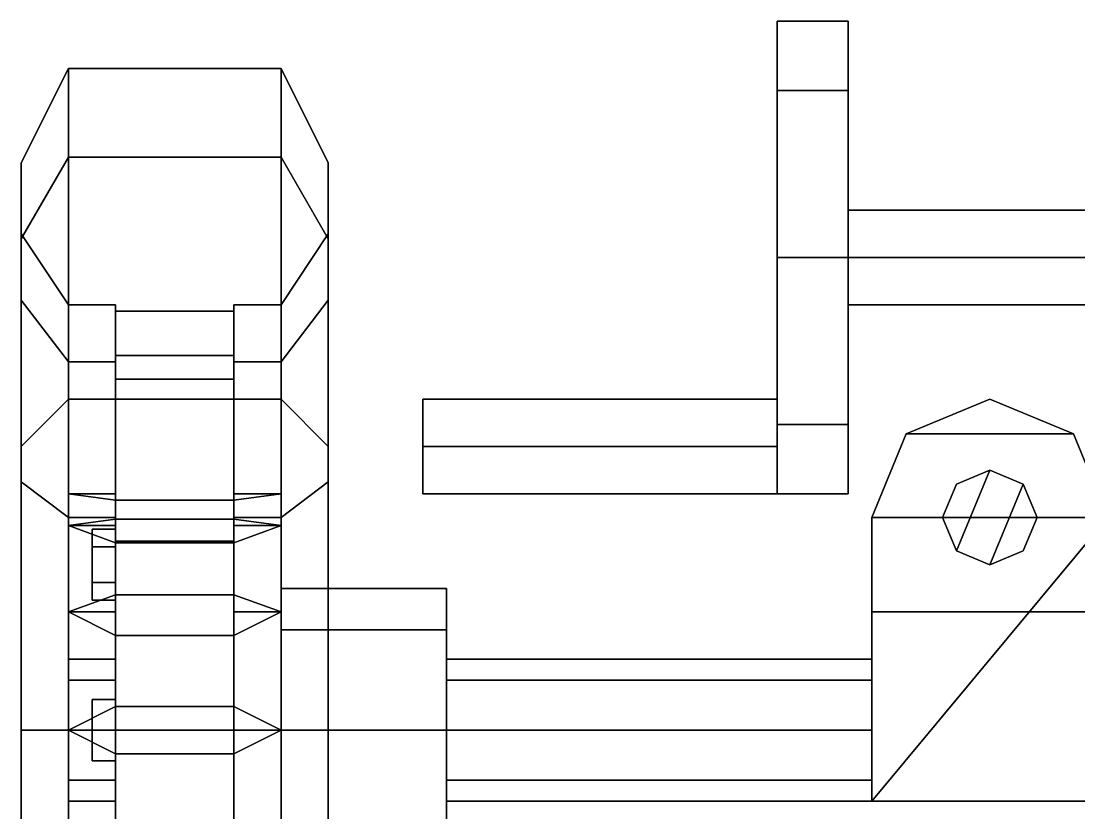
# Model space of a CAD drawing. Header units: millimetres. Extents: x -0.6 to 1, y -1.8 to 8.8.
# Drawn here: x -0.62 to -0.1723, y -0.035 to 0.3 of the extents above; entities that cross this region are included whole.
import ezdxf

# ---------------------------------------------------------------- set-up
doc = ezdxf.new("R2010")
doc.units = ezdxf.units.MM
doc.layers.add('turret', color=2, linetype='Continuous')
doc.layers.add('wheels', color=2, linetype='Continuous')

msp = doc.modelspace()

# ---------------------------------------------------------------- linework, layer by layer
for points in [[(-0.21, 0.14, 0.22), (-0.24536, 0.12536, 0.22), (-0.24536, 0.12536, 0.25), (-0.21, 0.14, 0.25)], [(-0.21, 0.14, 0.3), (-0.24536, 0.12536, 0.3), (-0.24536, 0.12536, 0.32), (-0.21, 0.14, 0.32)], [(-0.21, 0.14, 0.32), (-0.24536, 0.12536, 0.32), (-0.17464, 0.12536, 0.32), (-0.21, 0.14, 0.32)], [(-0.21, 0.14, 0.25), (-0.24536, 0.12536, 0.25), (-0.17464, 0.12536, 0.25), (-0.21, 0.14, 0.25)], [(-0.21, 0.14, 0.22), (-0.17464, 0.12536, 0.22), (-0.24536, 0.12536, 0.22), (-0.21, 0.14, 0.22)], [(-0.17464, 0.12536, 0.22), (-0.21, 0.14, 0.22), (-0.21, 0.14, 0.25), (-0.17464, 0.12536, 0.25)], [(-0.17464, 0.12536, 0.3), (-0.21, 0.14, 0.3), (-0.21, 0.14, 0.32), (-0.17464, 0.12536, 0.32)], [(-0.24536, 0.12536, 0.22), (-0.26, 0.09, 0.22), (-0.26, 0.09, 0.25), (-0.24536, 0.12536, 0.25)], [(-0.24536, 0.12536, 0.3), (-0.26, 0.09, 0.3), (-0.26, 0.09, 0.32), (-0.24536, 0.12536, 0.32)], [(-0.24536, 0.12536, 0.32), (-0.26, 0.09, 0.32), (-0.16, 0.09, 0.32), (-0.17464, 0.12536, 0.32)], [(-0.24536, 0.12536, 0.25), (-0.26, 0.09, 0.25), (-0.16, 0.09, 0.25), (-0.17464, 0.12536, 0.25)], [(-0.17464, 0.12536, 0.22), (-0.16, 0.09, 0.22), (-0.26, 0.09, 0.22), (-0.24536, 0.12536, 0.22)], [(-0.16, 0.09, 0.22), (-0.17464, 0.12536, 0.22), (-0.17464, 0.12536, 0.25), (-0.16, 0.09, 0.25)], [(-0.16, 0.09, 0.3), (-0.17464, 0.12536, 0.3), (-0.17464, 0.12536, 0.32), (-0.16, 0.09, 0.32)], [(-0.22414, 0.10414, 0.35), (-0.23, 0.09, 0.35), (-0.22414, 0.07586, 0.35), (-0.21, 0.11, 0.35)], [(-0.21, 0.11, 0.2), (-0.22414, 0.10414, 0.2), (-0.22414, 0.10414, 0.21), (-0.21, 0.11, 0.21)], [(-0.21, 0.11, 0.35), (-0.22414, 0.07586, 0.35), (-0.21, 0.07, 0.35), (-0.19586, 0.10414, 0.35)], [(-0.21, 0.11, 0.34), (-0.22414, 0.10414, 0.34), (-0.22414, 0.10414, 0.35), (-0.21, 0.11, 0.35)], [(-0.21, 0.11, 0.25), (-0.22414, 0.10414, 0.25), (-0.22414, 0.10414, 0.3), (-0.21, 0.11, 0.3)], [(-0.19586, 0.10414, 0.2), (-0.21, 0.11, 0.2), (-0.21, 0.11, 0.21), (-0.19586, 0.10414, 0.21)], [(-0.19586, 0.10414, 0.34), (-0.21, 0.11, 0.34), (-0.21, 0.11, 0.35), (-0.19586, 0.10414, 0.35)], [(-0.19586, 0.10414, 0.25), (-0.21, 0.11, 0.25), (-0.21, 0.11, 0.3), (-0.19586, 0.10414, 0.3)], [(-0.22414, 0.10414, 0.2), (-0.23, 0.09, 0.2), (-0.23, 0.09, 0.21), (-0.22414, 0.10414, 0.21)], [(-0.22414, 0.10414, 0.34), (-0.23, 0.09, 0.34), (-0.23, 0.09, 0.35), (-0.22414, 0.10414, 0.35)], [(-0.22414, 0.10414, 0.25), (-0.23, 0.09, 0.25), (-0.23, 0.09, 0.3), (-0.22414, 0.10414, 0.3)], [(-0.19586, 0.10414, 0.35), (-0.21, 0.07, 0.35), (-0.19586, 0.07586, 0.35), (-0.19, 0.09, 0.35)], [(-0.19, 0.09, 0.2), (-0.19586, 0.10414, 0.2), (-0.19586, 0.10414, 0.21), (-0.19, 0.09, 0.21)], [(-0.19, 0.09, 0.34), (-0.19586, 0.10414, 0.34), (-0.19586, 0.10414, 0.35), (-0.19, 0.09, 0.35)], [(-0.19, 0.09, 0.25), (-0.19586, 0.10414, 0.25), (-0.19586, 0.10414, 0.3), (-0.19, 0.09, 0.3)], [(0.26, -0.03, 0.32), (0.16, 0.09, 0.32), (-0.16, 0.09, 0.32), (-0.26, -0.03, 0.32)], [(-0.26, -0.03, 0.32), (-0.26, 0.09, 0.32), (-0.26, 0.09, 0.3), (-0.26, 0.05, 0.3)], [(-0.26, 0.05, 0.25), (-0.26, 0.09, 0.25), (-0.26, 0.09, 0.22), (-0.26, -0.03, 0.22)], [(-0.26, 0.05, 0.25), (-0.16, 0.05, 0.25), (-0.16, 0.09, 0.25), (-0.26, 0.09, 0.25)], [(0.26, 0.09, 0.22), (0.26, -0.03, 0.22), (-0.26, -0.03, 0.22), (-0.26, 0.09, 0.22)], [(-0.26, -0.03, 0.32), (-0.16, 0.09, 0.32), (-0.26, 0.09, 0.32), (-0.26, -0.03, 0.32)], [(-0.23, 0.09, 0.2), (-0.22414, 0.07586, 0.2), (-0.22414, 0.07586, 0.21), (-0.23, 0.09, 0.21)], [(-0.23, 0.09, 0.34), (-0.22414, 0.07586, 0.34), (-0.22414, 0.07586, 0.35), (-0.23, 0.09, 0.35)], [(-0.23, 0.09, 0.25), (-0.22414, 0.07586, 0.25), (-0.22414, 0.07586, 0.3), (-0.23, 0.09, 0.3)], [(-0.19586, 0.07586, 0.2), (-0.19, 0.09, 0.2), (-0.19, 0.09, 0.21), (-0.19586, 0.07586, 0.21)], [(-0.19586, 0.07586, 0.34), (-0.19, 0.09, 0.34), (-0.19, 0.09, 0.35), (-0.19586, 0.07586, 0.35)], [(-0.19586, 0.07586, 0.25), (-0.19, 0.09, 0.25), (-0.19, 0.09, 0.3), (-0.19586, 0.07586, 0.3)], [(-0.22414, 0.07586, 0.2), (-0.21, 0.07, 0.2), (-0.21, 0.07, 0.21), (-0.22414, 0.07586, 0.21)], [(-0.22414, 0.07586, 0.34), (-0.21, 0.07, 0.34), (-0.21, 0.07, 0.35), (-0.22414, 0.07586, 0.35)], [(-0.22414, 0.07586, 0.25), (-0.21, 0.07, 0.25), (-0.21, 0.07, 0.3), (-0.22414, 0.07586, 0.3)], [(-0.21, 0.07, 0.2), (-0.19586, 0.07586, 0.2), (-0.19586, 0.07586, 0.21), (-0.21, 0.07, 0.21)], [(-0.21, 0.07, 0.34), (-0.19586, 0.07586, 0.34), (-0.19586, 0.07586, 0.35), (-0.21, 0.07, 0.35)], [(-0.21, 0.07, 0.25), (-0.19586, 0.07586, 0.25), (-0.19586, 0.07586, 0.3), (-0.21, 0.07, 0.3)], [(-0.44, 0.04243, 0.31243), (-0.44, 0.06, 0.27), (-0.51, 0.06, 0.27), (-0.51, 0.04243, 0.31243)], [(-0.44, 0.06, 0.27), (-0.44, 0.04243, 0.22757), (-0.51, 0.04243, 0.22757), (-0.51, 0.06, 0.27)], [(-0.44, 0.02121, 0.29121), (-0.44, 0.03, 0.27), (-0.44, 0.06, 0.27), (-0.44, 0.04243, 0.31243)], [(-0.44, 0.03, 0.27), (-0.44, 0.02121, 0.24879), (-0.44, 0.04243, 0.22757), (-0.44, 0.06, 0.27)], [(-0.26, -0.03, 0.32), (-0.26, 0.05, 0.3), (-0.26, 0.05, 0.25), (-0.26, -0.03, 0.22)], [(-0.26, 0.05, 0.3), (-0.16, 0.05, 0.3), (-0.16, 0.05, 0.25), (-0.26, 0.05, 0.25)], [(-0.44, 0, 0.33), (-0.44, 0.04243, 0.31243), (-0.51, 0.04243, 0.31243), (-0.51, 0, 0.33)], [(-0.44, 0.04243, 0.22757), (-0.44, 0, 0.21), (-0.51, 0, 0.21), (-0.51, 0.04243, 0.22757)], [(-0.44, 0, 0.3), (-0.44, 0.02121, 0.29121), (-0.44, 0.04243, 0.31243), (-0.44, 0, 0.33)], [(-0.44, 0.02121, 0.24879), (-0.44, 0, 0.24), (-0.44, 0, 0.21), (-0.44, 0.04243, 0.22757)], [(-0.26, 0.02121, 0.29121), (-0.26, 0.03, 0.27), (-0.44, 0.03, 0.27), (-0.44, 0.02121, 0.29121)], [(-0.26, 0.03, 0.27), (-0.26, 0.02121, 0.24879), (-0.44, 0.02121, 0.24879), (-0.44, 0.03, 0.27)], [(-0.26, 0, 0.3), (-0.26, 0.02121, 0.29121), (-0.44, 0.02121, 0.29121), (-0.44, 0, 0.3)], [(-0.26, 0.02121, 0.24879), (-0.26, 0, 0.24), (-0.44, 0, 0.24), (-0.44, 0.02121, 0.24879)], [(-0.44, -0.04243, 0.31243), (-0.44, 0, 0.33), (-0.51, 0, 0.33), (-0.51, -0.04243, 0.31243)], [(-0.44, 0, 0.21), (-0.44, -0.04243, 0.22757), (-0.51, -0.04243, 0.22757), (-0.51, 0, 0.21)], [(-0.26, -0.02121, 0.29121), (-0.26, 0, 0.3), (-0.44, 0, 0.3), (-0.44, -0.02121, 0.29121)], [(-0.26, 0, 0.24), (-0.26, -0.02121, 0.24879), (-0.44, -0.02121, 0.24879), (-0.44, 0, 0.24)], [(-0.44, -0.02121, 0.29121), (-0.44, 0, 0.3), (-0.44, 0, 0.33), (-0.44, -0.04243, 0.31243)], [(-0.44, 0, 0.24), (-0.44, -0.02121, 0.24879), (-0.44, -0.04243, 0.22757), (-0.44, 0, 0.21)], [(-0.26, -0.03, 0.27), (-0.26, -0.02121, 0.29121), (-0.44, -0.02121, 0.29121), (-0.44, -0.03, 0.27)], [(-0.26, -0.02121, 0.24879), (-0.26, -0.03, 0.27), (-0.44, -0.03, 0.27), (-0.44, -0.02121, 0.24879)], [(-0.44, -0.02121, 0.24879), (-0.44, -0.03, 0.27), (-0.44, -0.06, 0.27), (-0.44, -0.04243, 0.22757)], [(-0.44, -0.03, 0.27), (-0.44, -0.02121, 0.29121), (-0.44, -0.04243, 0.31243), (-0.44, -0.06, 0.27)], [(0.26, -0.03, 0.22), (0.26, -0.03, 0.32), (-0.26, -0.03, 0.32), (-0.26, -0.03, 0.22)]]:
    msp.add_3dface(points)
at = {"layer": 'turret'}
for points in [[(-0.27, 0.27071, 0.67071), (-0.27, 0.3, 0.6), (-0.3, 0.3, 0.6), (-0.3, 0.27071, 0.67071)], [(-0.27, 0.3, 0.6), (-0.27, 0.27071, 0.52929), (-0.3, 0.27071, 0.52929), (-0.3, 0.3, 0.6)], [(-0.3, 0.27071, 0.67071), (-0.3, 0.3, 0.6), (-0.3, 0.27071, 0.52929), (-0.3, 0.2, 0.7)], [(-0.27, 0.27071, 0.67071), (-0.27, 0.2, 0.5), (-0.27, 0.27071, 0.52929), (-0.27, 0.3, 0.6)], [(-0.27, 0.2, 0.7), (-0.27, 0.27071, 0.67071), (-0.3, 0.27071, 0.67071), (-0.3, 0.2, 0.7)], [(-0.27, 0.27071, 0.52929), (-0.27, 0.2, 0.5), (-0.3, 0.2, 0.5), (-0.3, 0.27071, 0.52929)], [(-0.3, 0.2, 0.7), (-0.3, 0.27071, 0.52929), (-0.3, 0.2, 0.5), (-0.3, 0.12929, 0.67071)], [(-0.27, 0.2, 0.7), (-0.27, 0.12929, 0.52929), (-0.27, 0.2, 0.5), (-0.27, 0.27071, 0.67071)], [(-0.12, 0.22, 0.6), (-0.12, 0.2, 0.58), (-0.27, 0.2, 0.58), (-0.27, 0.22, 0.6)], [(-0.12, 0.2, 0.62), (-0.12, 0.22, 0.6), (-0.27, 0.22, 0.6), (-0.27, 0.2, 0.62)], [(-0.27, 0.12929, 0.67071), (-0.27, 0.2, 0.7), (-0.3, 0.2, 0.7), (-0.3, 0.12929, 0.67071)], [(-0.27, 0.2, 0.5), (-0.27, 0.12929, 0.52929), (-0.3, 0.12929, 0.52929), (-0.3, 0.2, 0.5)], [(-0.3, 0.12929, 0.67071), (-0.3, 0.2, 0.5), (-0.3, 0.12929, 0.52929), (-0.3, 0.1, 0.6)], [(-0.12, 0.2, 0.58), (-0.12, 0.18, 0.6), (-0.27, 0.18, 0.6), (-0.27, 0.2, 0.58)], [(-0.12, 0.18, 0.6), (-0.12, 0.2, 0.62), (-0.27, 0.2, 0.62), (-0.27, 0.18, 0.6)], [(-0.27, 0.12929, 0.67071), (-0.27, 0.1, 0.6), (-0.27, 0.12929, 0.52929), (-0.27, 0.2, 0.7)], [(-0.3, 0.12, 0.62), (-0.3, 0.14, 0.6), (-0.45, 0.14, 0.6), (-0.45, 0.12, 0.62)], [(-0.3, 0.14, 0.6), (-0.3, 0.12, 0.58), (-0.45, 0.12, 0.58), (-0.45, 0.14, 0.6)], [(-0.45, 0.12, 0.62), (-0.45, 0.14, 0.6), (-0.45, 0.12, 0.58), (-0.45, 0.1, 0.6)], [(-0.27, 0.1, 0.6), (-0.27, 0.12929, 0.67071), (-0.3, 0.12929, 0.67071), (-0.3, 0.1, 0.6)], [(-0.27, 0.12929, 0.52929), (-0.27, 0.1, 0.6), (-0.3, 0.1, 0.6), (-0.3, 0.12929, 0.52929)], [(-0.3, 0.1, 0.6), (-0.3, 0.12, 0.62), (-0.45, 0.12, 0.62), (-0.45, 0.1, 0.6)], [(-0.3, 0.12, 0.58), (-0.3, 0.1, 0.6), (-0.45, 0.1, 0.6), (-0.45, 0.12, 0.58)]]:
    msp.add_3dface(points, dxfattribs=at)
at = {"layer": 'wheels'}
for points in [[(-0.6, 0.24249, 0.41), (-0.6, 0.28, 0.27), (-0.62, 0.24, 0.27), (-0.62, 0.20785, 0.39)], [(-0.6, 0.28, 0.27), (-0.6, 0.24249, 0.13), (-0.62, 0.20785, 0.15), (-0.62, 0.24, 0.27)], [(-0.51, 0.24249, 0.41), (-0.51, 0.28, 0.27), (-0.6, 0.28, 0.27), (-0.6, 0.24249, 0.41)], [(-0.51, 0.28, 0.27), (-0.51, 0.24249, 0.13), (-0.6, 0.24249, 0.13), (-0.6, 0.28, 0.27)], [(-0.51, 0.24249, 0.13), (-0.51, 0.28, 0.27), (-0.49, 0.24, 0.27), (-0.49, 0.20785, 0.15)], [(-0.51, 0.28, 0.27), (-0.51, 0.24249, 0.41), (-0.49, 0.20785, 0.39), (-0.49, 0.24, 0.27)], [(-0.6, 0.14, 0.51249), (-0.6, 0.24249, 0.41), (-0.62, 0.20785, 0.39), (-0.62, 0.12, 0.47785)], [(-0.6, 0.24249, 0.13), (-0.6, 0.14, 0.02751), (-0.62, 0.12, 0.06215), (-0.62, 0.20785, 0.15)], [(-0.51, 0.14, 0.51249), (-0.51, 0.24249, 0.41), (-0.6, 0.24249, 0.41), (-0.6, 0.14, 0.51249)], [(-0.51, 0.24249, 0.13), (-0.51, 0.14, 0.02751), (-0.6, 0.14, 0.02751), (-0.6, 0.24249, 0.13)], [(-0.51, 0.24249, 0.41), (-0.51, 0.14, 0.51249), (-0.49, 0.12, 0.47785), (-0.49, 0.20785, 0.39)], [(-0.51, 0.14, 0.02751), (-0.51, 0.24249, 0.13), (-0.49, 0.20785, 0.15), (-0.49, 0.12, 0.06215)], [(-0.62, 0.20785, 0.39), (-0.62, 0.24, 0.27), (-0.62, 0.21, 0.27), (-0.62, 0.18187, 0.375)], [(-0.62, 0.24, 0.27), (-0.62, 0.20785, 0.15), (-0.62, 0.18187, 0.165), (-0.62, 0.21, 0.27)], [(-0.49, 0.20785, 0.15), (-0.49, 0.24, 0.27), (-0.49, 0.21, 0.27), (-0.49, 0.18187, 0.165)], [(-0.49, 0.24, 0.27), (-0.49, 0.20785, 0.39), (-0.49, 0.18187, 0.375), (-0.49, 0.21, 0.27)], [(-0.62, 0.18187, 0.375), (-0.62, 0.21, 0.27), (-0.6, 0.18, 0.27), (-0.6, 0.15588, 0.36)], [(-0.62, 0.21, 0.27), (-0.62, 0.18187, 0.165), (-0.6, 0.15588, 0.18), (-0.6, 0.18, 0.27)], [(-0.62, 0.12, 0.47785), (-0.62, 0.20785, 0.39), (-0.62, 0.18187, 0.375), (-0.62, 0.105, 0.45187)], [(-0.62, 0.20785, 0.15), (-0.62, 0.12, 0.06215), (-0.62, 0.105, 0.08813), (-0.62, 0.18187, 0.165)], [(-0.49, 0.21, 0.27), (-0.49, 0.18187, 0.375), (-0.51, 0.15588, 0.36), (-0.51, 0.18, 0.27)], [(-0.49, 0.18187, 0.165), (-0.49, 0.21, 0.27), (-0.51, 0.18, 0.27), (-0.51, 0.15588, 0.18)], [(-0.49, 0.20785, 0.39), (-0.49, 0.12, 0.47785), (-0.49, 0.105, 0.45187), (-0.49, 0.18187, 0.375)], [(-0.49, 0.12, 0.06215), (-0.49, 0.20785, 0.15), (-0.49, 0.18187, 0.165), (-0.49, 0.105, 0.08813)], [(-0.62, 0.105, 0.45187), (-0.62, 0.18187, 0.375), (-0.6, 0.15588, 0.36), (-0.6, 0.09, 0.42588)], [(-0.62, 0.18187, 0.165), (-0.62, 0.105, 0.08813), (-0.6, 0.09, 0.11412), (-0.6, 0.15588, 0.18)], [(-0.6, 0.15588, 0.36), (-0.6, 0.18, 0.27), (-0.58, 0.18, 0.27), (-0.58, 0.15588, 0.36)], [(-0.6, 0.18, 0.27), (-0.6, 0.15588, 0.18), (-0.58, 0.15588, 0.18), (-0.58, 0.18, 0.27)], [(-0.58, 0.1, 0.27), (-0.58, 0.18, 0.27), (-0.58, 0.17732, 0.26), (-0.58, 0.09732, 0.26)], [(-0.58, 0.09732, 0.28), (-0.58, 0.17732, 0.28), (-0.58, 0.18, 0.27), (-0.58, 0.1, 0.27)], [(-0.53, 0.09732, 0.26), (-0.53, 0.17732, 0.26), (-0.53, 0.18, 0.27), (-0.53, 0.1, 0.27)], [(-0.53, 0.1, 0.27), (-0.53, 0.18, 0.27), (-0.53, 0.17732, 0.28), (-0.53, 0.09732, 0.28)], [(-0.51, 0.18, 0.27), (-0.51, 0.15588, 0.36), (-0.53, 0.15588, 0.36), (-0.53, 0.18, 0.27)], [(-0.51, 0.15588, 0.18), (-0.51, 0.18, 0.27), (-0.53, 0.18, 0.27), (-0.53, 0.15588, 0.18)], [(-0.53, 0.09732, 0.26), (-0.53, 0.17732, 0.26), (-0.53, 0.18, 0.27), (-0.53, 0.1, 0.27)], [(-0.53, 0.1, 0.27), (-0.53, 0.18, 0.27), (-0.53, 0.17732, 0.28), (-0.53, 0.09732, 0.28)], [(-0.49, 0.105, 0.08813), (-0.49, 0.18187, 0.165), (-0.51, 0.15588, 0.18), (-0.51, 0.09, 0.11412)], [(-0.49, 0.18187, 0.375), (-0.49, 0.105, 0.45187), (-0.51, 0.09, 0.42588), (-0.51, 0.15588, 0.36)], [(-0.58, 0.09732, 0.26), (-0.58, 0.17732, 0.26), (-0.53, 0.17732, 0.26), (-0.53, 0.09732, 0.26)], [(-0.53, 0.09732, 0.28), (-0.53, 0.17732, 0.28), (-0.58, 0.17732, 0.28), (-0.58, 0.09732, 0.28)], [(-0.53, 0.17732, 0.28), (-0.53, 0.15856, 0.35), (-0.58, 0.15856, 0.35), (-0.58, 0.17732, 0.28)], [(-0.53, 0.15856, 0.19), (-0.53, 0.17732, 0.26), (-0.58, 0.17732, 0.26), (-0.58, 0.15856, 0.19)], [(-0.58, 0.08928, 0.31), (-0.58, 0.15856, 0.35), (-0.53, 0.15856, 0.35), (-0.53, 0.08928, 0.31)], [(-0.58, 0.0866, 0.32), (-0.58, 0.15588, 0.36), (-0.58, 0.15856, 0.35), (-0.58, 0.08928, 0.31)], [(-0.58, 0.08928, 0.23), (-0.58, 0.15856, 0.19), (-0.58, 0.15588, 0.18), (-0.58, 0.0866, 0.22)], [(-0.53, 0.08928, 0.23), (-0.53, 0.15856, 0.19), (-0.58, 0.15856, 0.19), (-0.58, 0.08928, 0.23)], [(-0.53, 0.08928, 0.31), (-0.53, 0.15856, 0.35), (-0.53, 0.15588, 0.36), (-0.53, 0.0866, 0.32)], [(-0.53, 0.0866, 0.22), (-0.53, 0.15588, 0.18), (-0.53, 0.15856, 0.19), (-0.53, 0.08928, 0.23)], [(-0.53, 0.08928, 0.31), (-0.53, 0.15856, 0.35), (-0.53, 0.15588, 0.36), (-0.53, 0.0866, 0.32)], [(-0.53, 0.0866, 0.22), (-0.53, 0.15588, 0.18), (-0.53, 0.15856, 0.19), (-0.53, 0.08928, 0.23)], [(-0.6, 0.09, 0.42588), (-0.6, 0.15588, 0.36), (-0.58, 0.15588, 0.36), (-0.58, 0.09, 0.42588)], [(-0.6, 0.15588, 0.18), (-0.6, 0.09, 0.11412), (-0.58, 0.09, 0.11412), (-0.58, 0.15588, 0.18)], [(-0.58, 0.07928, 0.32732), (-0.58, 0.14856, 0.36732), (-0.58, 0.15588, 0.36), (-0.58, 0.0866, 0.32)], [(-0.58, 0.0866, 0.22), (-0.58, 0.15588, 0.18), (-0.58, 0.14856, 0.17268), (-0.58, 0.07928, 0.21268)], [(-0.53, 0.0866, 0.32), (-0.53, 0.15588, 0.36), (-0.53, 0.14856, 0.36732), (-0.53, 0.07928, 0.32732)], [(-0.53, 0.07928, 0.21268), (-0.53, 0.14856, 0.17268), (-0.53, 0.15588, 0.18), (-0.53, 0.0866, 0.22)], [(-0.51, 0.09, 0.11412), (-0.51, 0.15588, 0.18), (-0.53, 0.15588, 0.18), (-0.53, 0.09, 0.11412)], [(-0.51, 0.15588, 0.36), (-0.51, 0.09, 0.42588), (-0.53, 0.09, 0.42588), (-0.53, 0.15588, 0.36)], [(-0.53, 0.0866, 0.32), (-0.53, 0.15588, 0.36), (-0.53, 0.14856, 0.36732), (-0.53, 0.07928, 0.32732)], [(-0.53, 0.07928, 0.21268), (-0.53, 0.14856, 0.17268), (-0.53, 0.15588, 0.18), (-0.53, 0.0866, 0.22)], [(-0.53, 0.07928, 0.32732), (-0.53, 0.14856, 0.36732), (-0.58, 0.14856, 0.36732), (-0.58, 0.07928, 0.32732)], [(-0.58, 0.07928, 0.21268), (-0.58, 0.14856, 0.17268), (-0.53, 0.14856, 0.17268), (-0.53, 0.07928, 0.21268)], [(-0.53, 0.14856, 0.36732), (-0.53, 0.09732, 0.41856), (-0.58, 0.09732, 0.41856), (-0.58, 0.14856, 0.36732)], [(-0.53, 0.09732, 0.12144), (-0.53, 0.14856, 0.17268), (-0.58, 0.14856, 0.17268), (-0.58, 0.09732, 0.12144)], [(-0.6, 0, 0.55), (-0.6, 0.14, 0.51249), (-0.62, 0.12, 0.47785), (-0.62, 0, 0.51)], [(-0.6, 0.14, 0.02751), (-0.6, 0, -0.01), (-0.62, 0, 0.03), (-0.62, 0.12, 0.06215)], [(-0.51, 0, 0.55), (-0.51, 0.14, 0.51249), (-0.6, 0.14, 0.51249), (-0.6, 0, 0.55)], [(-0.51, 0.14, 0.02751), (-0.51, 0, -0.01), (-0.6, 0, -0.01), (-0.6, 0.14, 0.02751)], [(-0.51, 0.14, 0.51249), (-0.51, 0, 0.55), (-0.49, 0, 0.51), (-0.49, 0.12, 0.47785)], [(-0.51, 0, -0.01), (-0.51, 0.14, 0.02751), (-0.49, 0.12, 0.06215), (-0.49, 0, 0.03)], [(-0.62, 0.12, 0.06215), (-0.62, 0, 0.03), (-0.62, 0, 0.06), (-0.62, 0.105, 0.08813)], [(-0.62, 0, 0.51), (-0.62, 0.12, 0.47785), (-0.62, 0.105, 0.45187), (-0.62, 0, 0.48)], [(-0.49, 0.12, 0.47785), (-0.49, 0, 0.51), (-0.49, 0, 0.48), (-0.49, 0.105, 0.45187)], [(-0.49, 0, 0.03), (-0.49, 0.12, 0.06215), (-0.49, 0.105, 0.08813), (-0.49, 0, 0.06)], [(-0.62, 0, 0.48), (-0.62, 0.105, 0.45187), (-0.6, 0.09, 0.42588), (-0.6, 0, 0.45)], [(-0.62, 0.105, 0.08813), (-0.62, 0, 0.06), (-0.6, 0, 0.09), (-0.6, 0.09, 0.11412)], [(-0.49, 0.105, 0.45187), (-0.49, 0, 0.48), (-0.51, 0, 0.45), (-0.51, 0.09, 0.42588)], [(-0.49, 0, 0.06), (-0.49, 0.105, 0.08813), (-0.51, 0.09, 0.11412), (-0.51, 0, 0.09)], [(-0.58, 0.09732, 0.28), (-0.58, 0.1, 0.27), (-0.6, 0.1, 0.27)], [(-0.58, 0.08928, 0.31), (-0.58, 0.09732, 0.28), (-0.6, 0.1, 0.27), (-0.6, 0.0866, 0.32)], [(-0.58, 0.1, 0.27), (-0.58, 0.09732, 0.26), (-0.6, 0.1, 0.27)], [(-0.58, 0.09732, 0.26), (-0.58, 0.08928, 0.23), (-0.6, 0.0866, 0.22), (-0.6, 0.1, 0.27)], [(-0.6, -0.05, 0.3566), (-0.6, 0.0866, 0.32), (-0.6, 0.1, 0.27), (-0.6, -0.0866, 0.32)], [(-0.6, -0.0866, 0.32), (-0.6, 0.1, 0.27), (-0.6, 0.0866, 0.22), (-0.6, -0.1, 0.27)], [(-0.53, 0.1, 0.27), (-0.53, 0.09732, 0.28), (-0.51, 0.1, 0.27)], [(-0.53, 0.09732, 0.28), (-0.53, 0.08928, 0.31), (-0.51, 0.0866, 0.32), (-0.51, 0.1, 0.27)], [(-0.53, 0.09732, 0.26), (-0.53, 0.1, 0.27), (-0.51, 0.1, 0.27)], [(-0.53, 0.08928, 0.23), (-0.53, 0.09732, 0.26), (-0.51, 0.1, 0.27), (-0.51, 0.0866, 0.22)], [(-0.53, 0.09732, 0.28), (-0.53, 0.08928, 0.31), (-0.51, 0.0866, 0.32), (-0.51, 0.1, 0.27)], [(-0.53, 0.1, 0.27), (-0.53, 0.09732, 0.28), (-0.51, 0.1, 0.27)], [(-0.53, 0.08928, 0.23), (-0.53, 0.09732, 0.26), (-0.51, 0.1, 0.27), (-0.51, 0.0866, 0.22)], [(-0.53, 0.09732, 0.26), (-0.53, 0.1, 0.27), (-0.51, 0.1, 0.27)], [(-0.51, -0.0866, 0.22), (-0.51, 0.1, 0.27), (-0.51, 0.0866, 0.32), (-0.51, -0.1, 0.27)], [(-0.51, -0.05, 0.1834), (-0.51, 0.0866, 0.22), (-0.51, 0.1, 0.27), (-0.51, -0.0866, 0.22)], [(-0.58, 0.05732, 0.34928), (-0.58, 0.09732, 0.41856), (-0.53, 0.09732, 0.41856), (-0.53, 0.05732, 0.34928)], [(-0.58, 0.05, 0.3566), (-0.58, 0.09, 0.42588), (-0.58, 0.09732, 0.41856), (-0.58, 0.05732, 0.34928)], [(-0.58, 0.05732, 0.19072), (-0.58, 0.09732, 0.12144), (-0.58, 0.09, 0.11412), (-0.58, 0.05, 0.1834)], [(-0.53, 0.05732, 0.19072), (-0.53, 0.09732, 0.12144), (-0.58, 0.09732, 0.12144), (-0.58, 0.05732, 0.19072)], [(-0.58, 0.09732, 0.28), (-0.58, 0.08928, 0.31), (-0.53, 0.08928, 0.31), (-0.53, 0.09732, 0.28)], [(-0.58, 0.08928, 0.23), (-0.58, 0.09732, 0.26), (-0.53, 0.09732, 0.26), (-0.53, 0.08928, 0.23)], [(-0.53, 0.05732, 0.34928), (-0.53, 0.09732, 0.41856), (-0.53, 0.09, 0.42588), (-0.53, 0.05, 0.3566)], [(-0.53, 0.05, 0.1834), (-0.53, 0.09, 0.11412), (-0.53, 0.09732, 0.12144), (-0.53, 0.05732, 0.19072)], [(-0.53, 0.05, 0.1834), (-0.53, 0.09, 0.11412), (-0.53, 0.09732, 0.12144), (-0.53, 0.05732, 0.19072)], [(-0.53, 0.05732, 0.34928), (-0.53, 0.09732, 0.41856), (-0.53, 0.09, 0.42588), (-0.53, 0.05, 0.3566)], [(-0.6, 0, 0.45), (-0.6, 0.09, 0.42588), (-0.58, 0.09, 0.42588), (-0.58, 0, 0.45)], [(-0.6, 0.09, 0.11412), (-0.6, 0, 0.09), (-0.58, 0, 0.09), (-0.58, 0.09, 0.11412)], [(-0.58, 0.04, 0.35928), (-0.58, 0.08, 0.42856), (-0.58, 0.09, 0.42588), (-0.58, 0.05, 0.3566)], [(-0.58, 0.05, 0.1834), (-0.58, 0.09, 0.11412), (-0.58, 0.08, 0.11144), (-0.58, 0.04, 0.18072)], [(-0.53, 0.05, 0.3566), (-0.53, 0.09, 0.42588), (-0.53, 0.08, 0.42856), (-0.53, 0.04, 0.35928)], [(-0.53, 0.04, 0.18072), (-0.53, 0.08, 0.11144), (-0.53, 0.09, 0.11412), (-0.53, 0.05, 0.1834)], [(-0.53, 0.04, 0.18072), (-0.53, 0.08, 0.11144), (-0.53, 0.09, 0.11412), (-0.53, 0.05, 0.1834)], [(-0.51, 0.09, 0.42588), (-0.51, 0, 0.45), (-0.53, 0, 0.45), (-0.53, 0.09, 0.42588)], [(-0.53, 0.05, 0.3566), (-0.53, 0.09, 0.42588), (-0.53, 0.08, 0.42856), (-0.53, 0.04, 0.35928)], [(-0.51, 0, 0.09), (-0.51, 0.09, 0.11412), (-0.53, 0.09, 0.11412), (-0.53, 0, 0.09)], [(-0.58, 0.0866, 0.32), (-0.58, 0.08928, 0.31), (-0.6, 0.0866, 0.32)], [(-0.58, 0.08928, 0.23), (-0.58, 0.0866, 0.22), (-0.6, 0.0866, 0.22)], [(-0.58, 0.07928, 0.32732), (-0.58, 0.0866, 0.32), (-0.6, 0.0866, 0.32)], [(-0.58, 0.05732, 0.34928), (-0.58, 0.07928, 0.32732), (-0.6, 0.0866, 0.32), (-0.6, 0.05, 0.3566)], [(-0.58, 0.0866, 0.22), (-0.58, 0.07928, 0.21268), (-0.6, 0.0866, 0.22)], [(-0.58, 0.07928, 0.21268), (-0.58, 0.05732, 0.19072), (-0.6, 0.05, 0.1834), (-0.6, 0.0866, 0.22)], [(-0.6, 0, 0.37), (-0.6, 0.05, 0.3566), (-0.6, 0.0866, 0.32), (-0.6, -0.05, 0.3566)], [(-0.6, -0.1, 0.27), (-0.6, 0.0866, 0.22), (-0.6, 0.05, 0.1834), (-0.6, -0.0866, 0.22)], [(-0.53, 0.08928, 0.31), (-0.53, 0.0866, 0.32), (-0.51, 0.0866, 0.32)], [(-0.53, 0.0866, 0.22), (-0.53, 0.08928, 0.23), (-0.51, 0.0866, 0.22)], [(-0.53, 0.08928, 0.31), (-0.53, 0.0866, 0.32), (-0.51, 0.0866, 0.32)], [(-0.53, 0.0866, 0.22), (-0.53, 0.08928, 0.23), (-0.51, 0.0866, 0.22)], [(-0.53, 0.0866, 0.32), (-0.53, 0.07928, 0.32732), (-0.51, 0.0866, 0.32)], [(-0.53, 0.07928, 0.32732), (-0.53, 0.05732, 0.34928), (-0.51, 0.05, 0.3566), (-0.51, 0.0866, 0.32)], [(-0.53, 0.07928, 0.21268), (-0.53, 0.0866, 0.22), (-0.51, 0.0866, 0.22)], [(-0.53, 0.05732, 0.19072), (-0.53, 0.07928, 0.21268), (-0.51, 0.0866, 0.22), (-0.51, 0.05, 0.1834)], [(-0.53, 0.07928, 0.32732), (-0.53, 0.05732, 0.34928), (-0.51, 0.05, 0.3566), (-0.51, 0.0866, 0.32)], [(-0.53, 0.0866, 0.32), (-0.53, 0.07928, 0.32732), (-0.51, 0.0866, 0.32)], [(-0.53, 0.05732, 0.19072), (-0.53, 0.07928, 0.21268), (-0.51, 0.0866, 0.22), (-0.51, 0.05, 0.1834)], [(-0.53, 0.07928, 0.21268), (-0.53, 0.0866, 0.22), (-0.51, 0.0866, 0.22)], [(-0.51, -0.1, 0.27), (-0.51, 0.0866, 0.32), (-0.51, 0.05, 0.3566), (-0.51, -0.0866, 0.32)], [(-0.51, 0, 0.17), (-0.51, 0.05, 0.1834), (-0.51, 0.0866, 0.22), (-0.51, -0.05, 0.1834)], [(-0.58, 0.0775, 0.28299), (-0.58, 0.085, 0.27), (-0.59, 0.085, 0.27), (-0.59, 0.0775, 0.28299)], [(-0.58, 0.085, 0.27), (-0.58, 0.0775, 0.25701), (-0.59, 0.0775, 0.25701), (-0.59, 0.085, 0.27)], [(-0.59, 0.0625, 0.28299), (-0.59, 0.0775, 0.28299), (-0.59, 0.085, 0.27), (-0.59, 0.055, 0.27)], [(-0.59, 0.055, 0.27), (-0.59, 0.085, 0.27), (-0.59, 0.0775, 0.25701), (-0.59, 0.0625, 0.25701)], [(-0.58, 0.0625, 0.28299), (-0.58, 0.0775, 0.28299), (-0.59, 0.0775, 0.28299), (-0.59, 0.0625, 0.28299)], [(-0.58, 0.0775, 0.25701), (-0.58, 0.0625, 0.25701), (-0.59, 0.0625, 0.25701), (-0.59, 0.0775, 0.25701)], [(-0.53, 0.04, 0.35928), (-0.53, 0.08, 0.42856), (-0.58, 0.08, 0.42856), (-0.58, 0.04, 0.35928)], [(-0.58, 0.04, 0.18072), (-0.58, 0.08, 0.11144), (-0.53, 0.08, 0.11144), (-0.53, 0.04, 0.18072)], [(-0.53, 0.08, 0.42856), (-0.53, 0.01, 0.44732), (-0.58, 0.01, 0.44732), (-0.58, 0.08, 0.42856)], [(-0.53, 0.01, 0.09268), (-0.53, 0.08, 0.11144), (-0.58, 0.08, 0.11144), (-0.58, 0.01, 0.09268)], [(-0.58, 0.07928, 0.32732), (-0.58, 0.05732, 0.34928), (-0.53, 0.05732, 0.34928), (-0.53, 0.07928, 0.32732)], [(-0.58, 0.05732, 0.19072), (-0.58, 0.07928, 0.21268), (-0.53, 0.07928, 0.21268), (-0.53, 0.05732, 0.19072)], [(-0.58, 0.055, 0.27), (-0.58, 0.0625, 0.28299), (-0.59, 0.0625, 0.28299), (-0.59, 0.055, 0.27)], [(-0.58, 0.0625, 0.25701), (-0.58, 0.055, 0.27), (-0.59, 0.055, 0.27), (-0.59, 0.0625, 0.25701)], [(-0.58, 0.05, 0.3566), (-0.58, 0.05732, 0.34928), (-0.6, 0.05, 0.3566)], [(-0.58, 0.05732, 0.19072), (-0.58, 0.05, 0.1834), (-0.6, 0.05, 0.1834)], [(-0.53, 0.05732, 0.34928), (-0.53, 0.05, 0.3566), (-0.51, 0.05, 0.3566)], [(-0.53, 0.05, 0.1834), (-0.53, 0.05732, 0.19072), (-0.51, 0.05, 0.1834)], [(-0.53, 0.05732, 0.34928), (-0.53, 0.05, 0.3566), (-0.51, 0.05, 0.3566)], [(-0.53, 0.05, 0.1834), (-0.53, 0.05732, 0.19072), (-0.51, 0.05, 0.1834)], [(-0.58, 0.01, 0.36732), (-0.58, 0.04, 0.35928), (-0.6, 0.05, 0.3566), (-0.6, 0, 0.37)], [(-0.58, 0.04, 0.35928), (-0.58, 0.05, 0.3566), (-0.6, 0.05, 0.3566)], [(-0.58, 0.05, 0.1834), (-0.58, 0.04, 0.18072), (-0.6, 0.05, 0.1834)], [(-0.58, 0.04, 0.18072), (-0.58, 0.01, 0.17268), (-0.6, 0, 0.17), (-0.6, 0.05, 0.1834)], [(-0.6, -0.0866, 0.22), (-0.6, 0.05, 0.1834), (-0.6, 0, 0.17), (-0.6, -0.05, 0.1834)], [(-0.53, 0.04, 0.35928), (-0.53, 0.01, 0.36732), (-0.51, 0, 0.37), (-0.51, 0.05, 0.3566)], [(-0.53, 0.05, 0.3566), (-0.53, 0.04, 0.35928), (-0.51, 0.05, 0.3566)], [(-0.53, 0.04, 0.18072), (-0.53, 0.05, 0.1834), (-0.51, 0.05, 0.1834)], [(-0.53, 0.01, 0.17268), (-0.53, 0.04, 0.18072), (-0.51, 0.05, 0.1834), (-0.51, 0, 0.17)], [(-0.53, 0.04, 0.35928), (-0.53, 0.01, 0.36732), (-0.51, 0, 0.37), (-0.51, 0.05, 0.3566)], [(-0.53, 0.05, 0.3566), (-0.53, 0.04, 0.35928), (-0.51, 0.05, 0.3566)], [(-0.53, 0.04, 0.18072), (-0.53, 0.05, 0.1834), (-0.51, 0.05, 0.1834)], [(-0.53, 0.01, 0.17268), (-0.53, 0.04, 0.18072), (-0.51, 0.05, 0.1834), (-0.51, 0, 0.17)], [(-0.51, -0.0866, 0.32), (-0.51, 0.05, 0.3566), (-0.51, 0, 0.37), (-0.51, -0.05, 0.3566)], [(-0.58, 0.04, 0.35928), (-0.58, 0.01, 0.36732), (-0.53, 0.01, 0.36732), (-0.53, 0.04, 0.35928)], [(-0.58, 0.01, 0.17268), (-0.58, 0.04, 0.18072), (-0.53, 0.04, 0.18072), (-0.53, 0.01, 0.17268)], [(-0.58, 0.02121, 0.29121), (-0.58, 0.03, 0.27), (-0.6, 0.03, 0.27), (-0.6, 0.02121, 0.29121)], [(-0.58, 0.03, 0.27), (-0.58, 0.02121, 0.24879), (-0.6, 0.02121, 0.24879), (-0.6, 0.03, 0.27)], [(-0.6, 0, 0.3), (-0.6, 0.02121, 0.29121), (-0.6, 0.03, 0.27), (-0.6, -0.02121, 0.29121)], [(-0.6, -0.02121, 0.29121), (-0.6, 0.03, 0.27), (-0.6, 0.02121, 0.24879), (-0.6, -0.03, 0.27)], [(-0.58, 0, 0.3), (-0.58, 0.02121, 0.29121), (-0.6, 0.02121, 0.29121), (-0.6, 0, 0.3)], [(-0.58, 0.02121, 0.24879), (-0.58, 0, 0.24), (-0.6, 0, 0.24), (-0.6, 0.02121, 0.24879)], [(-0.6, -0.03, 0.27), (-0.6, 0.02121, 0.24879), (-0.6, 0, 0.24), (-0.6, -0.02121, 0.24879)], [(-0.58, 0, 0.37), (-0.58, 0.01, 0.36732), (-0.6, 0, 0.37)], [(-0.58, 0.01, 0.17268), (-0.58, 0, 0.17), (-0.6, 0, 0.17)], [(-0.58, 0, 0.215), (-0.58, 0.01299, 0.2075), (-0.59, 0.01299, 0.2075), (-0.59, 0, 0.215)], [(-0.58, 0.01299, 0.2075), (-0.58, 0.01299, 0.1925), (-0.59, 0.01299, 0.1925), (-0.59, 0.01299, 0.2075)], [(-0.58, 0.01299, 0.1925), (-0.58, 0, 0.185), (-0.59, 0, 0.185), (-0.59, 0.01299, 0.1925)], [(-0.59, 0.01299, 0.2075), (-0.59, 0.01299, 0.1925), (-0.59, 0, 0.185), (-0.59, 0, 0.215)], [(-0.58, 0, 0.355), (-0.58, 0.01299, 0.3475), (-0.59, 0.01299, 0.3475), (-0.59, 0, 0.355)], [(-0.58, 0.01299, 0.3475), (-0.58, 0.01299, 0.3325), (-0.59, 0.01299, 0.3325), (-0.59, 0.01299, 0.3475)], [(-0.58, 0.01299, 0.3325), (-0.58, 0, 0.325), (-0.59, 0, 0.325), (-0.59, 0.01299, 0.3325)], [(-0.59, 0, 0.325), (-0.59, 0, 0.355), (-0.59, 0.01299, 0.3475), (-0.59, 0.01299, 0.3325)], [(-0.53, 0.01, 0.17268), (-0.53, 0.01, 0.09268), (-0.58, 0.01, 0.09268), (-0.58, 0.01, 0.17268)], [(-0.58, 0.01, 0.17268), (-0.58, 0.01, 0.09268), (-0.58, 0, 0.09), (-0.58, 0, 0.17)], [(-0.58, 0.01, 0.36732), (-0.58, 0.01, 0.44732), (-0.53, 0.01, 0.44732), (-0.53, 0.01, 0.36732)], [(-0.58, 0, 0.37), (-0.58, 0, 0.45), (-0.58, 0.01, 0.44732), (-0.58, 0.01, 0.36732)], [(-0.53, 0, 0.17), (-0.53, 0, 0.09), (-0.53, 0.01, 0.09268), (-0.53, 0.01, 0.17268)], [(-0.53, 0.01, 0.36732), (-0.53, 0.01, 0.44732), (-0.53, 0, 0.45), (-0.53, 0, 0.37)], [(-0.53, 0.01, 0.36732), (-0.53, 0, 0.37), (-0.51, 0, 0.37)], [(-0.53, 0, 0.17), (-0.53, 0.01, 0.17268), (-0.51, 0, 0.17)], [(-0.53, 0, 0.17), (-0.53, 0, 0.09), (-0.53, 0.01, 0.09268), (-0.53, 0.01, 0.17268)], [(-0.53, 0.01, 0.36732), (-0.53, 0, 0.37), (-0.51, 0, 0.37)], [(-0.53, 0.01, 0.36732), (-0.53, 0.01, 0.44732), (-0.53, 0, 0.45), (-0.53, 0, 0.37)], [(-0.53, 0, 0.17), (-0.53, 0.01, 0.17268), (-0.51, 0, 0.17)], [(-0.62, -0.105, 0.45187), (-0.62, 0, 0.48), (-0.6, 0, 0.45), (-0.6, -0.09, 0.42588)], [(-0.62, 0, 0.06), (-0.62, -0.105, 0.08813), (-0.6, -0.09, 0.11412), (-0.6, 0, 0.09)], [(-0.6, 0, -0.01), (-0.6, -0.14, 0.02751), (-0.62, -0.12, 0.06215), (-0.62, 0, 0.03)], [(-0.62, 0, 0.03), (-0.62, -0.12, 0.06215), (-0.62, -0.105, 0.08813), (-0.62, 0, 0.06)], [(-0.51, -0.14, 0.51249), (-0.51, 0, 0.55), (-0.6, 0, 0.55), (-0.6, -0.14, 0.51249)], [(-0.51, 0, -0.01), (-0.51, -0.14, 0.02751), (-0.6, -0.14, 0.02751), (-0.6, 0, -0.01)], [(-0.6, 0, 0.09), (-0.6, -0.09, 0.11412), (-0.58, -0.09, 0.11412), (-0.58, 0, 0.09)], [(-0.58, 0, 0.24), (-0.58, -0.02121, 0.24879), (-0.6, -0.02121, 0.24879), (-0.6, 0, 0.24)], [(-0.58, 0, 0.17), (-0.58, -0.01, 0.17268), (-0.6, 0, 0.17)], [(-0.58, -0.01, 0.17268), (-0.58, -0.04, 0.18072), (-0.6, -0.05, 0.1834), (-0.6, 0, 0.17)], [(-0.58, -0.01, 0.36732), (-0.58, 0, 0.37), (-0.6, 0, 0.37)], [(-0.58, -0.04, 0.35928), (-0.58, -0.01, 0.36732), (-0.6, 0, 0.37), (-0.6, -0.05, 0.3566)], [(-0.58, 0, 0.185), (-0.58, -0.01299, 0.1925), (-0.59, -0.01299, 0.1925), (-0.59, 0, 0.185)], [(-0.58, -0.01299, 0.2075), (-0.58, 0, 0.215), (-0.59, 0, 0.215), (-0.59, -0.01299, 0.2075)], [(-0.59, 0, 0.215), (-0.59, 0, 0.185), (-0.59, -0.01299, 0.1925), (-0.59, -0.01299, 0.2075)], [(-0.58, 0, 0.17), (-0.58, 0, 0.09), (-0.58, -0.01, 0.09268), (-0.58, -0.01, 0.17268)], [(-0.53, -0.01, 0.17268), (-0.53, -0.01, 0.09268), (-0.53, 0, 0.09), (-0.53, 0, 0.17)], [(-0.53, -0.01, 0.17268), (-0.53, 0, 0.17), (-0.51, 0, 0.17)], [(-0.53, -0.04, 0.18072), (-0.53, -0.01, 0.17268), (-0.51, 0, 0.17), (-0.51, -0.05, 0.1834)], [(-0.53, 0, 0.37), (-0.53, -0.01, 0.36732), (-0.51, 0, 0.37)], [(-0.53, -0.01, 0.36732), (-0.53, -0.04, 0.35928), (-0.51, -0.05, 0.3566), (-0.51, 0, 0.37)], [(-0.53, -0.01, 0.36732), (-0.53, -0.04, 0.35928), (-0.51, -0.05, 0.3566), (-0.51, 0, 0.37)], [(-0.53, 0, 0.37), (-0.53, -0.01, 0.36732), (-0.51, 0, 0.37)], [(-0.51, 0, 0.45), (-0.51, -0.09, 0.42588), (-0.53, -0.09, 0.42588), (-0.53, 0, 0.45)], [(-0.53, 0, 0.37), (-0.53, 0, 0.45), (-0.53, -0.01, 0.44732), (-0.53, -0.01, 0.36732)], [(-0.53, -0.04, 0.18072), (-0.53, -0.01, 0.17268), (-0.51, 0, 0.17), (-0.51, -0.05, 0.1834)], [(-0.53, -0.01, 0.17268), (-0.53, 0, 0.17), (-0.51, 0, 0.17)], [(-0.49, 0, 0.48), (-0.49, -0.105, 0.45187), (-0.51, -0.09, 0.42588), (-0.51, 0, 0.45)], [(-0.51, 0, 0.55), (-0.51, -0.14, 0.51249), (-0.49, -0.12, 0.47785), (-0.49, 0, 0.51)], [(-0.49, -0.105, 0.08813), (-0.49, 0, 0.06), (-0.51, 0, 0.09), (-0.51, -0.09, 0.11412)], [(-0.49, 0, 0.51), (-0.49, -0.12, 0.47785), (-0.49, -0.105, 0.45187), (-0.49, 0, 0.48)], [(-0.6, -0.14, 0.51249), (-0.6, 0, 0.55), (-0.62, 0, 0.51), (-0.62, -0.12, 0.47785)], [(-0.62, -0.12, 0.47785), (-0.62, 0, 0.51), (-0.62, 0, 0.48), (-0.62, -0.105, 0.45187)], [(-0.6, -0.09, 0.42588), (-0.6, 0, 0.45), (-0.58, 0, 0.45), (-0.58, -0.09, 0.42588)], [(-0.58, -0.02121, 0.29121), (-0.58, 0, 0.3), (-0.6, 0, 0.3), (-0.6, -0.02121, 0.29121)], [(-0.58, 0, 0.325), (-0.58, -0.01299, 0.3325), (-0.59, -0.01299, 0.3325), (-0.59, 0, 0.325)], [(-0.58, -0.01299, 0.3475), (-0.58, 0, 0.355), (-0.59, 0, 0.355), (-0.59, -0.01299, 0.3475)], [(-0.59, -0.01299, 0.3325), (-0.59, -0.01299, 0.3475), (-0.59, 0, 0.355), (-0.59, 0, 0.325)], [(-0.58, -0.01, 0.36732), (-0.58, -0.01, 0.44732), (-0.58, 0, 0.45), (-0.58, 0, 0.37)], [(-0.53, 0, 0.37), (-0.53, 0, 0.45), (-0.53, -0.01, 0.44732), (-0.53, -0.01, 0.36732)], [(-0.53, -0.01, 0.17268), (-0.53, -0.01, 0.09268), (-0.53, 0, 0.09), (-0.53, 0, 0.17)], [(-0.51, -0.09, 0.11412), (-0.51, 0, 0.09), (-0.53, 0, 0.09), (-0.53, -0.09, 0.11412)], [(-0.51, -0.14, 0.02751), (-0.51, 0, -0.01), (-0.49, 0, 0.03), (-0.49, -0.12, 0.06215)], [(-0.49, -0.12, 0.06215), (-0.49, 0, 0.03), (-0.49, 0, 0.06), (-0.49, -0.105, 0.08813)], [(-0.58, -0.01299, 0.1925), (-0.58, -0.01299, 0.2075), (-0.59, -0.01299, 0.2075), (-0.59, -0.01299, 0.1925)], [(-0.58, -0.01299, 0.3325), (-0.58, -0.01299, 0.3475), (-0.59, -0.01299, 0.3475), (-0.59, -0.01299, 0.3325)], [(-0.58, -0.01, 0.17268), (-0.58, -0.01, 0.09268), (-0.53, -0.01, 0.09268), (-0.53, -0.01, 0.17268)], [(-0.53, -0.01, 0.36732), (-0.53, -0.01, 0.44732), (-0.58, -0.01, 0.44732), (-0.58, -0.01, 0.36732)], [(-0.53, -0.08, 0.11144), (-0.53, -0.01, 0.09268), (-0.58, -0.01, 0.09268), (-0.58, -0.08, 0.11144)], [(-0.53, -0.01, 0.44732), (-0.53, -0.08, 0.42856), (-0.58, -0.08, 0.42856), (-0.58, -0.01, 0.44732)], [(-0.58, -0.04, 0.18072), (-0.58, -0.01, 0.17268), (-0.53, -0.01, 0.17268), (-0.53, -0.04, 0.18072)], [(-0.58, -0.01, 0.36732), (-0.58, -0.04, 0.35928), (-0.53, -0.04, 0.35928), (-0.53, -0.01, 0.36732)], [(-0.58, -0.03, 0.27), (-0.58, -0.02121, 0.29121), (-0.6, -0.02121, 0.29121), (-0.6, -0.03, 0.27)], [(-0.58, -0.02121, 0.24879), (-0.58, -0.03, 0.27), (-0.6, -0.03, 0.27), (-0.6, -0.02121, 0.24879)]]:
    msp.add_3dface(points, dxfattribs=at)

doc.saveas('drawing.dxf')
